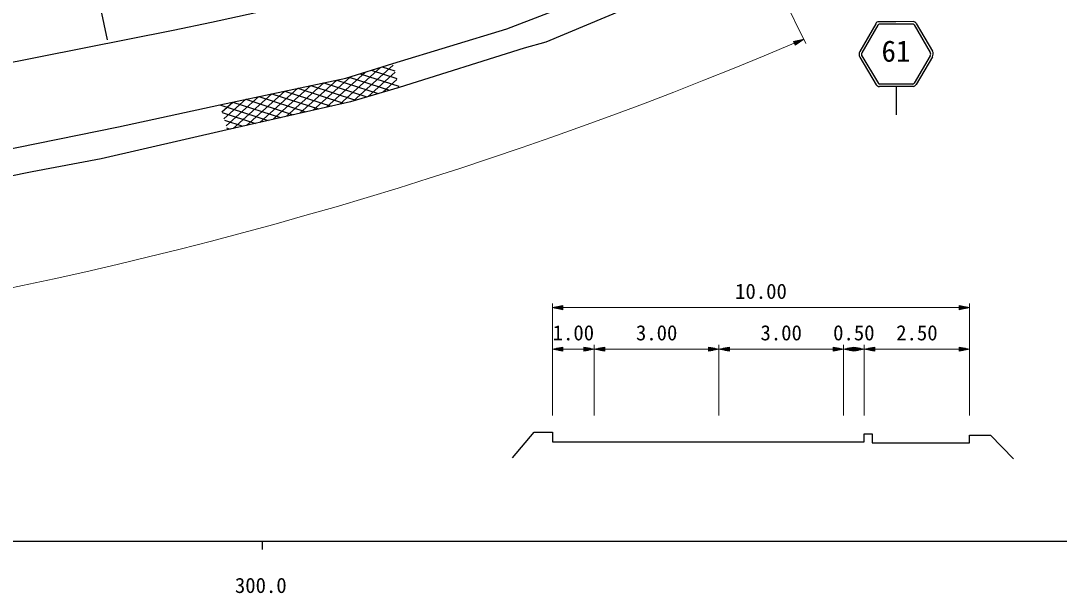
# Model space of a CAD drawing. Units: millimetres, scale not verified. Extents: x 40000 to 680000, y 20000 to 380000.
# Drawn here: x 338927 to 464038, y 198715 to 267686 of the extents above; entities that cross this region are included whole.
import ezdxf
from ezdxf.enums import TextEntityAlignment as Align

# ---------------------------------------------------------------- set-up
doc = ezdxf.new("R2010")
doc.units = ezdxf.units.MM
doc.header["$LTSCALE"] = 1000
for name, color, linetype, lineweight in [('M-BGD', 7, 'Continuous', 25), ('M-STR-HTXT', 7, 'Continuous', 13), ('M-STR-STRC', 7, 'Continuous', 25), ('M-TTL-BAND', 7, 'Continuous', 25)]:
    doc.layers.add(name, color=color, linetype=linetype, lineweight=lineweight)
doc.styles.add('ＭＳ ゴシック', font='')
doc.styles.get('ＭＳ ゴシック').set_extended_font_data('MS Gothic')

msp = doc.modelspace()

# ---------------------------------------------------------------- linework, layer by layer
at = {"layer": 'M-BGD'}
for p, q in [((348084, 271256), (349348, 265397)), ((375753, 257277), (380456, 261505)), ((377357, 257644), (382274, 262063)), ((378995, 258040), (383796, 262356)), ((380764, 258555), (384022, 261483)), ((381149, 261717), (384221, 260717)), ((382478, 262126), (383982, 261636)), ((372544, 256544), (376996, 260546)), ((374148, 256911), (378638, 260946)), ((376996, 260546), (382003, 258915)), ((378490, 260901), (383367, 259312)), ((379819, 261309), (384459, 259797)), ((382533, 259069), (384248, 260611)), ((366126, 255078), (370735, 259221)), ((367730, 255444), (372300, 259552)), ((369335, 255811), (373866, 259884)), ((370735, 259221), (376310, 257404)), ((370939, 256177), (375431, 260215)), ((372300, 259552), (377828, 257751)), ((373866, 259884), (379274, 258121)), ((375431, 260215), (380638, 258518)), ((384303, 259584), (384474, 259738)), ((363159, 256713), (364474, 257895)), ((363409, 255862), (366039, 258227)), ((363659, 255012), (367604, 258558)), ((364474, 257895), (370238, 256017)), ((364522, 254711), (369170, 258889)), ((366039, 258227), (371756, 256364)), ((367604, 258558), (373274, 256711)), ((369170, 258889), (374792, 257058)), ((362908, 257564), (368720, 255670)), ((363182, 256633), (367202, 255324)), ((363456, 255703), (365684, 254977)), ((363729, 254772), (364166, 254630))]:
    msp.add_line(p, q, dxfattribs=at)
for points in [[(361896, 267498), (381072, 271742), (390483, 274192), (398082, 276305), (401456, 277939), (422976, 288219), (428729, 291557), (437642, 297186), (442614, 301012)], [(383754, 262518), (397479, 266699), (406996, 270392), (414524, 273517), (429759, 280886), (445313, 290527)], [(446626, 287722), (431392, 278205), (426563, 275808), (414205, 270108), (402202, 265101), (399574, 264391), (384499, 259641)], [(64775, 277484), (81712, 272541), (116726, 262704), (126278, 260396), (146804, 255833), (149148, 256348), (172053, 252725), (197017, 250577), (209691, 249472), (217578, 249103), (228480, 248890), (238920, 248944), (274219, 251429), (303445, 255886), (357298, 266566), (361896, 267498)], [(362908, 257564), (378089, 260778), (383754, 262518)], [(384499, 259641), (378640, 257937), (363796, 254545)], [(294833, 243750), (301509, 245028), (320366, 248846), (336062, 251935), (350692, 254901), (362908, 257564)], [(363796, 254545), (348597, 251065), (340288, 249503), (334109, 248260), (327575, 247301), (317915, 245046), (309499, 243235), (299769, 241016), (295330, 240270)], [(398153, 215039), (400799, 218129), (402983, 218129), (402983, 216974), (423118, 216974), (440554, 216974), (440554, 217933), (441513, 217933), (441513, 216850), (453232, 216850), (453232, 217773), (455753, 217773), (458523, 214897)]]:
    msp.add_lwpolyline(points, dxfattribs=at)
at = {"layer": 'M-STR-HTXT'}
for p, q in [((428862, 274359), (433526, 264941)), ((433270, 265458), (432022, 265198)), ((432271, 265250), (432041, 265152)), ((432061, 265106), (432521, 265302)), ((432771, 265354), (432081, 265060)), ((432100, 265014), (433020, 265406)), ((433270, 265458), (432120, 264968)), ((432139, 264922), (433059, 265314)), ((433270, 265458), (432218, 264738)), ((432022, 265198), (432218, 264738)), ((432849, 265170), (432159, 264876)), ((432179, 264830), (432639, 265026)), ((432428, 264882), (432198, 264784)), ((402983, 220129), (402983, 233629)), ((402983, 233129), (404233, 233379)), ((402983, 233129), (404233, 232879)), ((402983, 233129), (404233, 233129)), ((404233, 233179), (403233, 233179)), ((404233, 233079), (403233, 233079)), ((403483, 233229), (404233, 233229)), ((403483, 233029), (404233, 233029)), ((404233, 233279), (403733, 233279)), ((404233, 232979), (403733, 232979)), ((403983, 233329), (404233, 233329)), ((403983, 232929), (404233, 232929)), ((404233, 232879), (404233, 233379)), ((404233, 233129), (408026, 233129)), ((408026, 233129), (423047, 233129)), ((423047, 233129), (438033, 233129)), ((438033, 233129), (440554, 233129)), ((440554, 233129), (451982, 233129)), ((453232, 233129), (451982, 233379)), ((451982, 233379), (451982, 232879)), ((452232, 233329), (451982, 233329)), ((451982, 233279), (452482, 233279)), ((452732, 233229), (451982, 233229)), ((451982, 233179), (452982, 233179)), ((453232, 233129), (451982, 232879)), ((453232, 233129), (451982, 233129)), ((451982, 233079), (452982, 233079)), ((452732, 233029), (451982, 233029)), ((451982, 232979), (452482, 232979)), ((452232, 232929), (451982, 232929)), ((453232, 220129), (453232, 233629)), ((402983, 228129), (404233, 228379)), ((402983, 228129), (404233, 227879)), ((402983, 228129), (404233, 228129)), ((404233, 228179), (403233, 228179)), ((404233, 228079), (403233, 228079)), ((403483, 228229), (404233, 228229)), ((403483, 228029), (404233, 228029)), ((404233, 228279), (403733, 228279)), ((404233, 227979), (403733, 227979)), ((403983, 228329), (404233, 228329)), ((403983, 227929), (404233, 227929)), ((404233, 227879), (404233, 228379)), ((404233, 228129), (406776, 228129)), ((408026, 228129), (406776, 228379)), ((406776, 228379), (406776, 227879)), ((407026, 228329), (406776, 228329)), ((406776, 228279), (407276, 228279)), ((407526, 228229), (406776, 228229)), ((406776, 228179), (407776, 228179)), ((408026, 228129), (406776, 227879)), ((408026, 228129), (406776, 228129)), ((406776, 228079), (407776, 228079)), ((407526, 228029), (406776, 228029)), ((406776, 227979), (407276, 227979)), ((407026, 227929), (406776, 227929)), ((408026, 220129), (408026, 228629)), ((408026, 228129), (409276, 228379)), ((408026, 228129), (409276, 227879)), ((408026, 228129), (409276, 228129)), ((409276, 228179), (408276, 228179)), ((409276, 228079), (408276, 228079)), ((408526, 228229), (409276, 228229)), ((408526, 228029), (409276, 228029)), ((409276, 228279), (408776, 228279)), ((409276, 227979), (408776, 227979)), ((409026, 228329), (409276, 228329)), ((409026, 227929), (409276, 227929)), ((409276, 227879), (409276, 228379)), ((409276, 228129), (421797, 228129)), ((423047, 228129), (421797, 228379)), ((421797, 228379), (421797, 227879)), ((422047, 228329), (421797, 228329)), ((421797, 228279), (422297, 228279)), ((422547, 228229), (421797, 228229)), ((421797, 228179), (422797, 228179)), ((423047, 228129), (421797, 227879)), ((423047, 228129), (421797, 228129)), ((421797, 228079), (422797, 228079)), ((422547, 228029), (421797, 228029)), ((421797, 227979), (422297, 227979)), ((422047, 227929), (421797, 227929)), ((423047, 220129), (423047, 228629)), ((423047, 228129), (424297, 228379)), ((423047, 228129), (424297, 227879)), ((423047, 228129), (424297, 228129)), ((424297, 228179), (423297, 228179)), ((424297, 228079), (423297, 228079)), ((423547, 228229), (424297, 228229)), ((423547, 228029), (424297, 228029)), ((424297, 228279), (423797, 228279)), ((424297, 227979), (423797, 227979)), ((424047, 228329), (424297, 228329)), ((424047, 227929), (424297, 227929)), ((424297, 227879), (424297, 228379)), ((424297, 228129), (436783, 228129)), ((438033, 228129), (436783, 228379)), ((436783, 228379), (436783, 227879)), ((437033, 228329), (436783, 228329)), ((436783, 228279), (437283, 228279)), ((437533, 228229), (436783, 228229)), ((436783, 228179), (437783, 228179)), ((438033, 228129), (436783, 227879)), ((438033, 228129), (436783, 228129)), ((436783, 228079), (437783, 228079)), ((437533, 228029), (436783, 228029)), ((436783, 227979), (437283, 227979)), ((437033, 227929), (436783, 227929)), ((438033, 220129), (438033, 228629)), ((438033, 228129), (439283, 228379)), ((438033, 228129), (439283, 227879)), ((438033, 228129), (439283, 228129)), ((439283, 228179), (438283, 228179)), ((439283, 228079), (438283, 228079)), ((438533, 228229), (439283, 228229)), ((438533, 228029), (439283, 228029)), ((439283, 228279), (438783, 228279)), ((439283, 227979), (438783, 227979)), ((439033, 228329), (439283, 228329)), ((439033, 227929), (439283, 227929)), ((439283, 227879), (439283, 228379)), ((439283, 228129), (439304, 228129)), ((440554, 228129), (439304, 228379)), ((439304, 228379), (439304, 227879)), ((439554, 228329), (439304, 228329)), ((439304, 228279), (439804, 228279)), ((440054, 228229), (439304, 228229)), ((439304, 228179), (440304, 228179)), ((440554, 228129), (439304, 227879)), ((440554, 228129), (439304, 228129)), ((439304, 228079), (440304, 228079)), ((440054, 228029), (439304, 228029)), ((439304, 227979), (439804, 227979)), ((439554, 227929), (439304, 227929)), ((440554, 220129), (440554, 228629)), ((440554, 228129), (441804, 228379)), ((440554, 228129), (441804, 227879)), ((440554, 228129), (441804, 228129)), ((441804, 228179), (440804, 228179)), ((441804, 228079), (440804, 228079)), ((441054, 228229), (441804, 228229)), ((441054, 228029), (441804, 228029)), ((441804, 228279), (441304, 228279)), ((441804, 227979), (441304, 227979)), ((441554, 228329), (441804, 228329)), ((441554, 227929), (441804, 227929)), ((441804, 227879), (441804, 228379)), ((441804, 228129), (451982, 228129)), ((453232, 228129), (451982, 228379)), ((451982, 228379), (451982, 227879)), ((452232, 228329), (451982, 228329)), ((451982, 228279), (452482, 228279)), ((452732, 228229), (451982, 228229)), ((451982, 228179), (452982, 228179)), ((453232, 228129), (451982, 227879)), ((453232, 228129), (451982, 228129)), ((451982, 228079), (452982, 228079)), ((452732, 228029), (451982, 228029)), ((451982, 227979), (452482, 227979)), ((452232, 227929), (451982, 227929))]:
    msp.add_line(p, q, dxfattribs=at)
msp.add_arc((233940, 733550), 508766, 264.80609, 292.92521, dxfattribs=at)
at = {"layer": 'M-STR-STRC'}
for p, q in [((441930, 267321), (439999, 263979)), ((442190, 267171), (440259, 263829)), ((446548, 267189), (448506, 263863)), ((446806, 267341), (448765, 264015)), ((440008, 263291), (441988, 259984)), ((440266, 263445), (442246, 260138)), ((448503, 263479), (446551, 260156)), ((448762, 263327), (446809, 260004)), ((444401, 259749), (444401, 256363))]:
    msp.add_line(p, q, dxfattribs=at)
for points in [[(446431, 267591), (444367, 267574), (442303, 267574)], [(446398, 267291), (444370, 267274), (442339, 267274)], [(446434, 259765), (444401, 259749), (442365, 259749)], [(446394, 260065), (444398, 260049), (442403, 260049)]]:
    msp.add_lwpolyline(points, dxfattribs=at)
for centre, radius, start, end in [((442320, 267148), 427, 92.29572, 156.02366), ((442361, 267084), 191, 96.53703, 152.95737), ((446378, 267101), 191, 27.51575, 83.93609), ((446418, 267165), 427, 24.44946, 88.1774), ((448141, 263674), 711, 330.80435, 28.66338), ((440626, 263643), 711, 151.80974, 209.66878), ((440626, 263643), 412, 151.80974, 209.66878), ((448141, 263674), 412, 330.80435, 28.66338), ((442479, 260350), 612, 216.76349, 259.34701), ((442414, 260252), 203, 214.0004, 273.155), ((446381, 260268), 203, 267.31812, 326.47272), ((446316, 260366), 612, 281.12611, 323.70964)]:
    msp.add_arc(centre, radius, start, end, dxfattribs=at)
at = {"layer": 'M-TTL-BAND'}
for p, q in [((40000, 205000), (579000, 205000)), ((368000, 205000), (368000, 204000))]:
    msp.add_line(p, q, dxfattribs=at)

# ---------------------------------------------------------------- texts
at = {"layer": 'M-STR-HTXT', "style": 'ＭＳ ゴシック'}
for s, p in [('10.00', (428107, 233629)), ('1.00', (405504, 228629)), ('3.00', (415536, 228629)), ('3.00', (430540, 228629)), ('0.50', (439293, 228629)), ('2.50', (446893, 228629))]:
    msp.add_text(s, height=1833, dxfattribs=at).set_placement(p, align=Align.BOTTOM_CENTER)
at = {"layer": 'M-STR-STRC', "style": 'ＭＳ ゴシック'}
msp.add_text('61', height=2566, dxfattribs=at).set_placement((442624, 261982), align=Align.BOTTOM_LEFT)
at = {"layer": 'M-TTL-BAND', "style": 'ＭＳ ゴシック'}
msp.add_text('300.0', height=1833, dxfattribs=at).set_placement((367844, 198195), align=Align.BOTTOM_CENTER)

doc.saveas('drawing.dxf')
